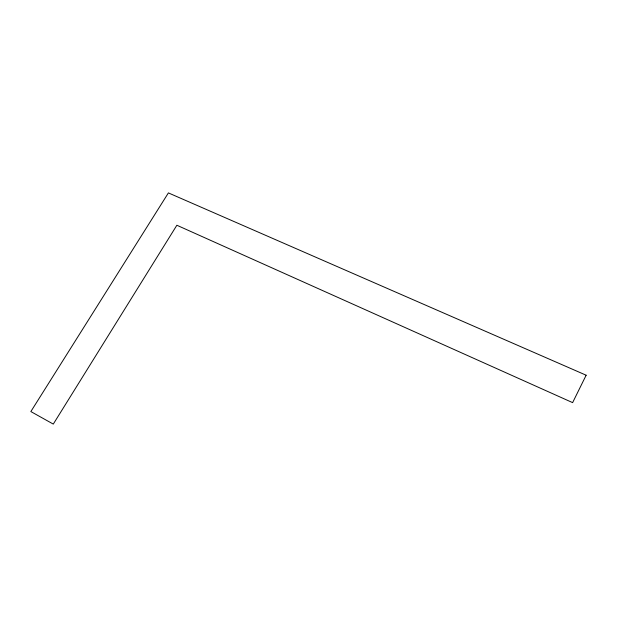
<?xml version="1.0" encoding="UTF-8"?>
<svg xmlns="http://www.w3.org/2000/svg" width="617" height="617" viewBox="0 0 617 617"><rect width="100%" height="100%" fill="white"/><g stroke="black" fill="none" stroke-linecap="round" stroke-linejoin="round"><path stroke-width="0.93" d="M586.15 375.213L572.622 402.631L176.863 225.244L53.286 424.095L30.85 411.562L168.402 192.905L586.15 375.213"/></g></svg>
